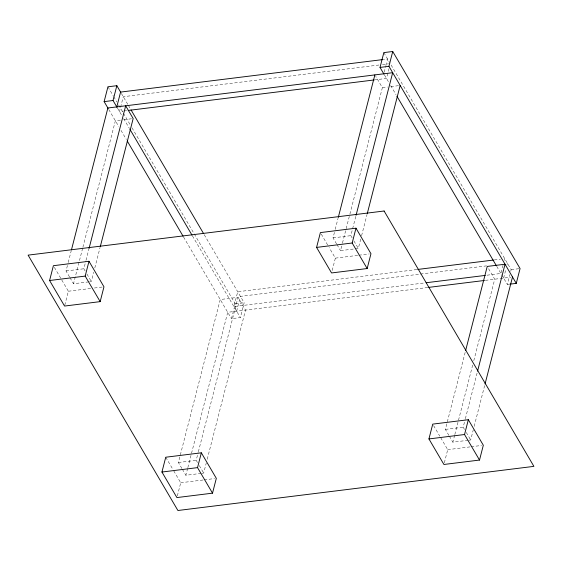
<?xml version="1.0" encoding="UTF-8"?>
<svg xmlns="http://www.w3.org/2000/svg" width="562" height="562" viewBox="0 0 562 562"><rect width="100%" height="100%" fill="white"/><g stroke="black" fill="none" stroke-linecap="round" stroke-linejoin="round"><path stroke-width="0.42" stroke-dasharray="2.81 2.11" d="M69.562 276.989L66.035 270.975L67.995 263.339M68.213 262.489L71.269 250.603M64.778 305.222L68.367 291.235L54.268 267.196M88.782 281.857L73.524 283.747L82.677 248.095M82.895 247.245L115.372 120.774L120.458 120.142M85.157 271.024L83.836 268.769L85.796 261.133M86.014 260.283L89.063 248.397M89.632 281.752L91.325 281.541L93.721 272.205M94.809 267.955L100.043 247.589M181.912 468.511L178.386 462.505L220.234 299.532L238.035 297.326L245.524 310.091L207.167 459.484M177.339 495.93L180.725 482.758L173.229 469.994M201.133 473.38L185.874 475.269L187.624 468.483M187.841 467.633L227.722 312.296L427.956 287.477M204.238 234.698L244.168 302.763L240.367 317.579L231.467 318.682L235.274 303.866L131.009 126.134M197.508 462.547L196.187 460.299L198.147 452.656M198.365 451.806L238.035 297.326M236.623 311.193L240.424 296.378L419.582 274.172M201.983 473.274L203.676 473.063L206.296 462.877M336.561 243.887L333.034 237.881L334.994 230.237M335.212 229.387L338.043 218.358M332.198 270.477L335.366 258.134L329.199 247.617M384.197 72.154L385.68 66.393M385.89 65.571L387.583 58.982L383.235 59.523M360.72 239.103L358.324 248.439L340.523 250.645L342.265 243.852M342.483 243.009L349.676 214.993M349.894 214.15L382.364 87.672L375.76 76.404M389.023 68.55L386.487 78.427L375.184 79.825M352.156 237.923L350.836 235.668L356.062 215.302M361.591 235.71L367.042 214.487M448.912 435.409L445.385 429.403L465.217 352.163M444.338 462.828L447.717 449.656L440.229 436.892M468.132 440.278L452.874 442.175L454.616 435.381M454.834 434.531L472.705 364.928M473.794 360.685L494.722 279.202L488.111 267.933M503.018 265.243L500.904 273.469L486.123 275.303M504.29 260.304L504.711 258.653M464.507 429.452L463.186 427.197L465.146 419.554M465.364 418.711L477.349 372.023M503.622 278.099L505.948 269.043M507.001 264.927L507.423 263.283M508.982 284.281L507.367 284.477L509.903 274.6M510.746 271.313L511.167 269.662L389.607 62.431M468.982 440.172L470.675 439.962L473.288 429.782M474.159 426.382L484.62 385.637M378.985 65.009L123.296 96.706L119.488 111.522L122.973 111.093M382.469 64.581L388.553 63.822M123.837 110.988L127.321 110.552M123.844 119.72L132.323 118.673M382.364 87.672L387.45 87.04M390.843 86.625L398.472 85.677M66.035 270.975L83.836 268.769M333.034 237.881L350.836 235.668M68.367 291.235L90.946 288.432M94.416 288.004L103.97 286.817M335.366 258.134L357.945 255.338M358.809 255.225L369.234 253.933M416.871 269.542L237.712 291.755L233.911 306.571L425.244 282.855M494.272 259.946L500.363 259.194M420.453 274.059L486.552 265.868M235.274 303.866L244.168 302.763M511.167 269.662L520.068 268.559M485.357 280.361L510.823 277.199M178.386 462.505L196.187 460.299M445.385 429.403L463.186 427.197M180.725 482.758L203.296 479.962M204.168 479.85L214.586 478.564M447.717 449.656L470.296 446.86M471.167 446.755L481.585 445.462M383.839 52.603L389.157 61.679M384.471 74.978L388.904 82.544M390.681 85.572L396.006 94.641M496.717 266.325L507.367 284.477M353.92 240.929L358.324 248.439M466.27 432.452L470.675 439.962M336.996 244.639L340.523 250.645M449.347 436.161L452.874 442.175M321.267 234.101L328.756 246.866M433.618 425.624L439.786 436.14M121.357 93.404L127.932 104.609M128.375 105.368L130.595 109.147M107.939 86.801L113.264 95.877M113.707 96.636L116.812 101.933M118.589 104.954L123.022 112.519M123.464 113.278L130.567 125.375M117.472 108.08L121.905 115.646M123.682 118.666L129.45 128.501M192.45 235.9L240.367 317.579M108.761 109.506L118.779 126.576M120.992 130.363L126.317 139.432M183.549 237.002L231.467 318.682M86.92 274.031L91.325 281.541M199.271 465.554L203.676 473.063M69.997 277.733L73.524 283.747M182.355 469.263L185.874 475.269M165.741 457.222L172.794 469.242"/><path stroke-width="0.84" d="M49.589 280.515L53.39 265.7L88.993 261.281L103.97 286.817L100.169 301.632L64.567 306.051L49.589 280.515L85.185 276.097L100.169 301.632M108.129 108.424L104.132 101.617L107.939 86.801L116.84 85.698L120.83 92.505M71.486 249.76L107.876 108.002L392.676 72.695L356.062 215.302M117.029 107.321L113.032 100.514L116.84 85.698M116.777 106.899L120.584 92.084L382.364 59.635M89.063 248.397L125.677 105.796L133.166 118.568L100.261 246.739M85.185 276.097L88.993 261.281M161.94 472.038L165.741 457.222L201.344 452.81L216.321 478.346L212.52 493.162L176.918 497.574L161.94 472.038L197.536 467.626L212.52 493.162M197.536 467.626L201.344 452.81M316.582 247.413L320.389 232.598L355.985 228.186L370.969 253.722L367.162 268.538L331.566 272.949L316.582 247.413L352.184 243.002L367.162 268.538M338.261 217.508L374.875 74.908M384.022 74.226L380.031 67.419L383.839 52.603L392.733 51.5L520.068 268.559L516.267 283.374L509.79 284.175M516.267 283.374L388.932 66.316L392.733 51.5M352.184 243.002L355.985 228.186M367.26 213.637L400.165 85.466M428.939 438.936L432.74 424.12L468.343 419.709L483.32 445.244L479.519 460.06L443.917 464.472L428.939 438.936L464.535 434.524L479.519 460.06M465.652 350.463L487.226 266.43L505.027 264.224L477.567 371.173M464.535 434.524L468.343 419.709M485.062 383.944L512.516 276.989M104.132 101.617L113.032 100.514M380.031 67.419L388.932 66.316M128.192 110.447L374.313 79.937M417.742 269.437L493.408 260.058M426.115 282.742L485.252 275.415M428.827 287.365L484.486 280.466M396.891 96.158L496.274 265.573M131.037 109.906L203.353 233.181M129.892 129.253L192.007 235.141M127.202 140.95L183.107 236.244M384.099 211.003L28.1 255.134L177.901 510.5L533.9 466.369L384.099 211.003"/></g></svg>
